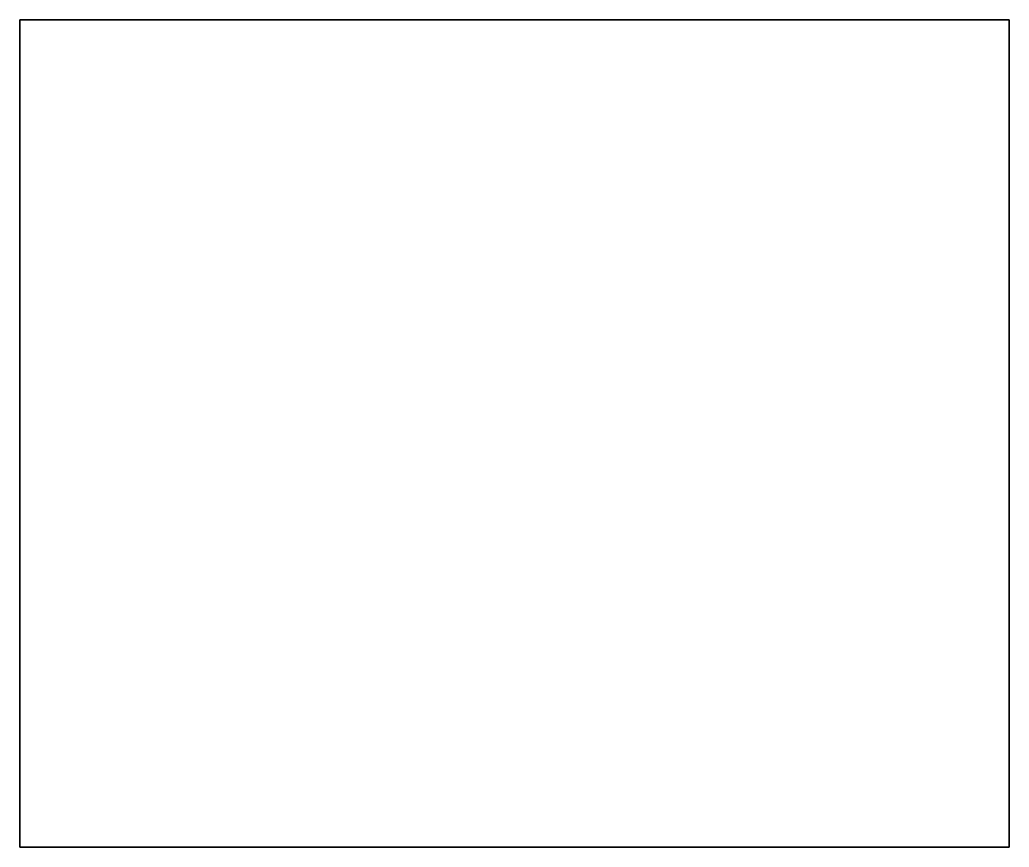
# Model space of a CAD drawing. Header units: inches. Extents: x 0 to 658, y 0 to 550.
import ezdxf

# ---------------------------------------------------------------- set-up
doc = ezdxf.new("R2010")
doc.units = ezdxf.units.IN
doc.header["$MEASUREMENT"] = 0
doc.layers.add('SIMUMAK Visible (ISO)', color=7, linetype='Continuous', lineweight=35)

# ---------------------------------------------------------------- blocks, each defined once
blk = doc.blocks.new('AMB-04-TDESU01_Sheet_12_AMB-04-TDESU01')
at = {"layer": 'SIMUMAK Visible (ISO)'}
for p, q in [((-329, 275), (329, 275)), ((-329, -275), (-329, 275)), ((329, 275), (329, -275)), ((329, -275), (-329, -275))]:
    blk.add_line(p, q, dxfattribs=at)

msp = doc.modelspace()

# ---------------------------------------------------------------- block references
msp.add_blockref('AMB-04-TDESU01_Sheet_12_AMB-04-TDESU01', (329, 275))

doc.saveas('drawing.dxf')
